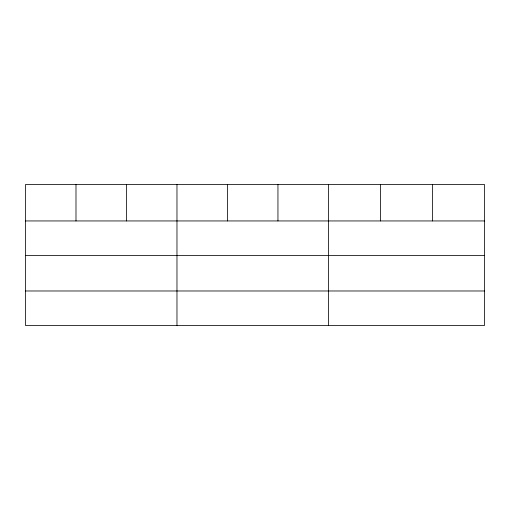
<?xml version="1.0" encoding="UTF-8"?>
<svg xmlns="http://www.w3.org/2000/svg" width="510" height="510" viewBox="0 0 510 510"><rect width="100%" height="100%" fill="white"/><g stroke="black" fill="none" stroke-linecap="round" stroke-linejoin="round"><path stroke-width="0.76" d="M484.5 255.44L484.5 184.518L25.5 184.518L25.5 325.482L484.5 325.482L484.5 255.44L25.5 255.44M25.5 220.945L484.5 220.945M25.5 290.981L484.5 290.981M432.48 184.518L432.48 220.945M380.46 184.518L380.46 220.945M328.44 184.518L328.44 325.482M277.95 184.518L277.95 220.945M227.46 184.518L227.46 220.945M176.97 184.518L176.97 325.482M126.48 184.518L126.48 220.945M75.99 184.518L75.99 220.945"/></g></svg>
